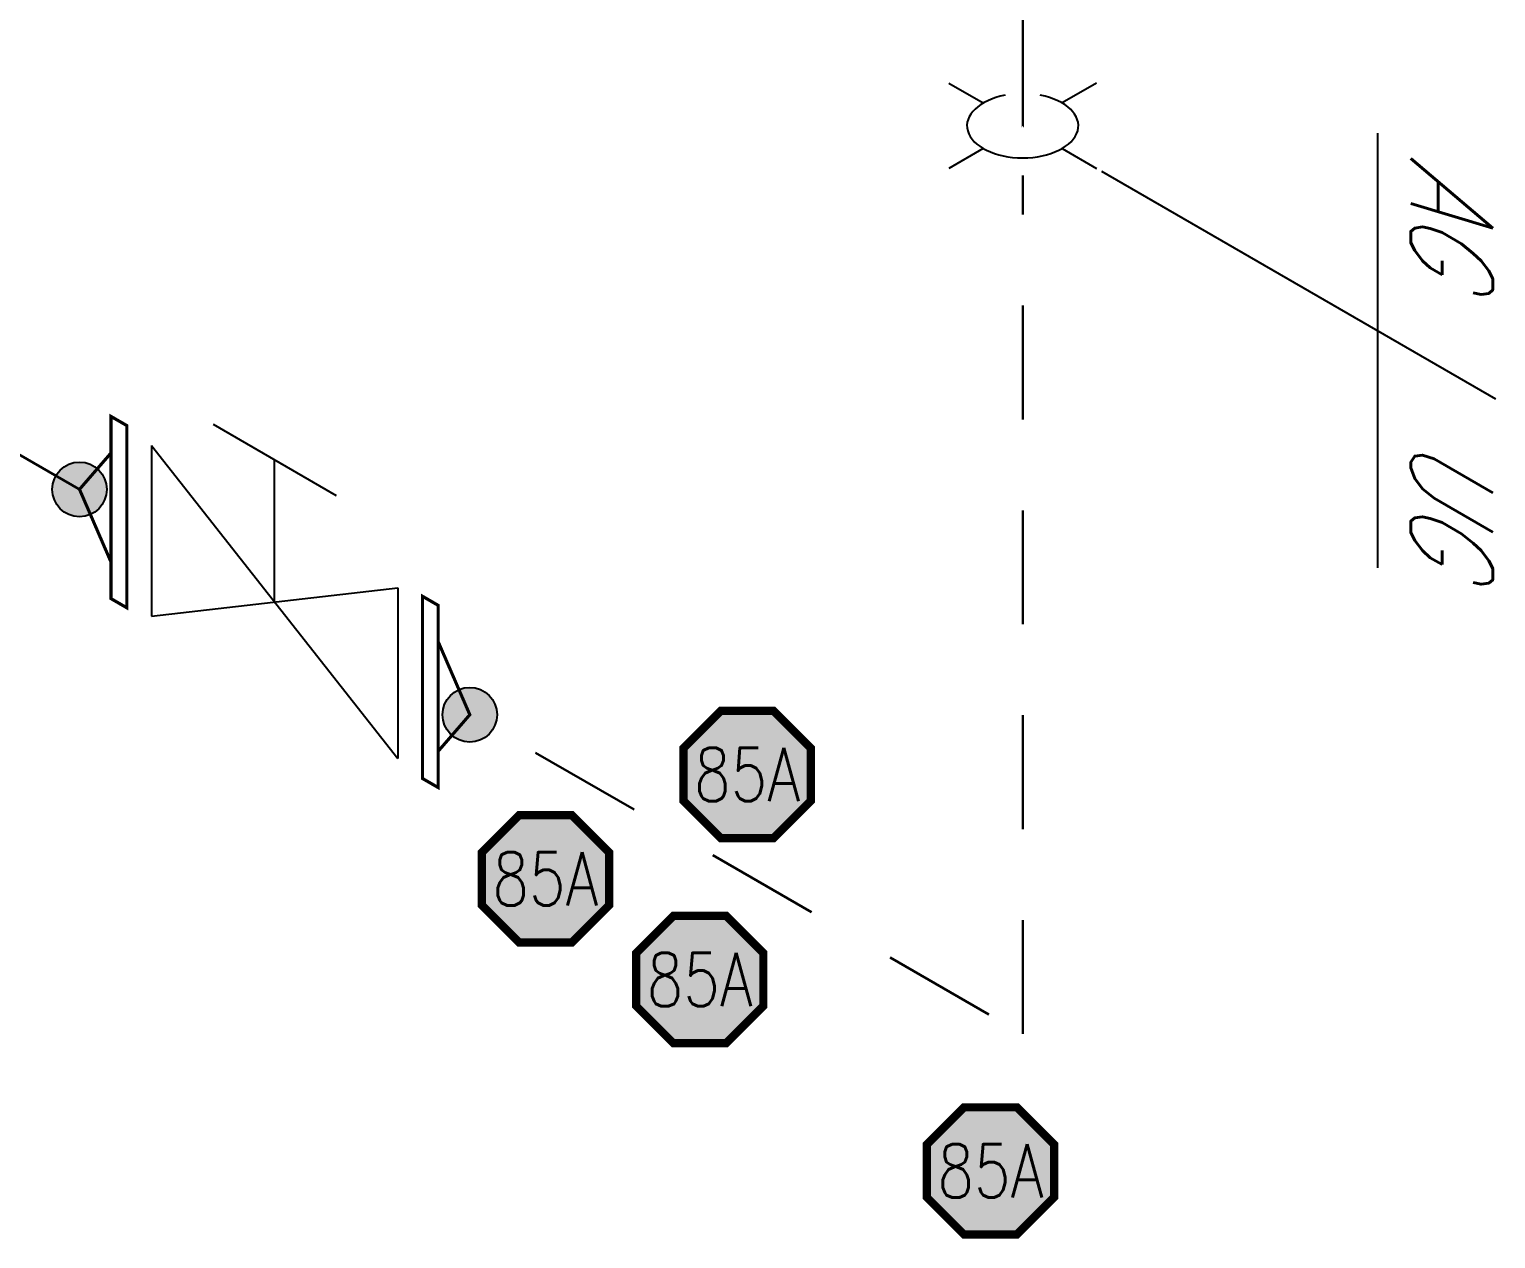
# Model space of a CAD drawing. Header units: inches. Extents: x 0.1 to 17.4, y 0.1 to 11.4.
# Drawn here: x 10.142 to 11.753, y 1.874 to 3.202 of the extents above; entities that cross this region are included whole.
import ezdxf
from ezdxf.enums import TextEntityAlignment as Align

# ---------------------------------------------------------------- set-up
doc = ezdxf.new("R2010")
doc.units = ezdxf.units.IN
doc.header["$MEASUREMENT"] = 0
doc.linetypes.add('HIDDEN2', pattern=[0.1875, 0.125, -0.0625])
for name, color, linetype in [('3', 1, 'Continuous'), ('COMP', 1, 'Continuous'), ('FITTINGS', 4, 'Continuous'), ('PART_PCML', 7, 'Continuous'), ('PIPE-ANNO', 150, 'HIDDEN2'), ('TEXT', 7, 'Continuous'), ('Welds', 7, 'Continuous')]:
    doc.layers.add(name, color=color, linetype=linetype)
doc.layers.add('PIPE', color=7, linetype='Continuous', lineweight=30)
doc.styles.add('PART_Standard', font='romans', dxfattribs={"width": 0.8, "height": 0.09})
doc.styles.add('SIMPLEX', font='ROMANS')

# ---------------------------------------------------------------- blocks, each defined once
blk = doc.blocks.new('3_VALVE_FLANGE_GATE_30')
at = {"color": 0, "linetype": 'ByBlock', "lineweight": -2}
blk.add_wipeout([(-0.1624, -0.1875), (-0.1353, -0.1719), (0, 0), (0.1353, -0.0156), (0.1624, 0), (0.1624, 0.1875), (0.1353, 0.1719), (0, 0), (-0.1353, 0.0156), (-0.1624, 0)], dxfattribs=at)
for p, q in [((0.0677, 0.1953), (-0.0677, 0.1172)), ((0.1624, 0.1875), (0.1624, 0)), ((0.1353, 0.1719), (-0.1353, -0.1719)), ((0.1353, 0.1719), (0.1353, -0.0156)), ((0, 0), (0, 0.1563)), ((-0.1624, 0), (-0.1624, -0.1875)), ((-0.1353, 0.0156), (-0.1353, -0.1719)), ((0.1353, -0.0156), (-0.1353, 0.0156))]:
    blk.add_line(p, q, dxfattribs=at)
blk = doc.blocks.new('AM9A04')
at = {"linetype": 'Continuous', "const_width": 0.01}
blk.add_lwpolyline([(0, -0.2887), (0, 0.2887), (-0.05, 0.3175), (-0.05, -0.2598)], close=True, dxfattribs=at)
at = {"const_width": 0.01}
blk.add_lwpolyline([(-0.05, -0.1443), (-0.15, 0.0866), (-0.05, 0.2021)], dxfattribs=at)
blk = doc.blocks.new('A09')
at = {"layer": 'Welds'}
h = blk.add_hatch(color=256, dxfattribs=at)
h.dxf.hatch_style = 1
h.paths.add_polyline_path([(-0.03, 0, 1), (0.03, 0, 1)])
blk.add_circle((0, 0), 0.03, dxfattribs=at)
blk = doc.blocks.new('*U16')
blk.add_wipeout([(0.052, -0.03), (0.0173, -0.07), (0.0173, -0.1101), (0, -0.1001), (0, 0.1001), (0.0173, 0.0901), (0.0173, 0.05)]).dxf.layer = 'COMP'
at = {"layer": '3', "zscale": 0.65}
blk.add_blockref('A09', (0.052, -0.03), dxfattribs=at)
at = {"layer": 'COMP', "xscale": 0.3466300616258731, "yscale": 0.3466300616258731, "zscale": 0.3466300616258731, "rotation": 180}
blk.add_blockref('AM9A04', (0, 0), dxfattribs=at)
blk = doc.blocks.new('AG UG SYMBOL')
at = {"layer": 'FITTINGS', "linetype": 'ByBlock', "lineweight": -2}
for p, q in [((-0.0812, 0.0469), (-0.0433, 0.025)), ((0.0812, 0.0469), (0.0433, 0.025)), ((-0.0433, -0.025), (-0.0812, -0.0469)), ((0.0433, -0.025), (0.0812, -0.0469))]:
    blk.add_line(p, q, dxfattribs=at)
blk.add_wipeout([(0, 0), (-0.0315, -0.0546), (0.0315, -0.0546)]).dxf.layer = 'FITTINGS'
at = {"layer": 'FITTINGS'}
blk.add_ellipse((0, 0), major_axis=(-0.0612, 0), ratio=0.57735, start_param=5.03414, end_param=10.673824, dxfattribs=at)
blk = doc.blocks.new('*U28')
at = {"layer": 'PIPE-ANNO', "linetype": 'Continuous'}
for p, q in [((0.3897, -0.0082), (0.3897, -0.4857)), ((0.0866, -0.05), (0.5196, -0.3))]:
    blk.add_line(p, q, dxfattribs=at)
at = {"layer": 'TEXT', "style": 'PART_Standard', "oblique": 30, "width": 0.8}
blk.add_attdef('SPEC_2_30/30', text='', height=0.09, rotation=270, dxfattribs=at).set_placement((0.4264, -0.4715), align=Align.RIGHT)
blk.add_attdef('SPEC_1_30/30', (0.4264, -0.0328), '', height=0.09, rotation=270, dxfattribs=at)
blk = doc.blocks.new('PART_PCML')
blk.add_hatch(color=0).paths.add_polyline_path([(-0.0699, -0.029), (-0.029, -0.0699), (0.029, -0.0699), (0.0699, -0.029), (0.0699, 0.029), (0.029, 0.0699), (-0.029, 0.0699), (-0.0699, 0.029)])
at = {"color": 7, "const_width": 0.009}
blk.add_lwpolyline([(-0.0699, 0.029), (-0.029, 0.0699), (0.029, 0.0699), (0.0699, 0.029), (0.0699, -0.029), (0.029, -0.0699), (-0.029, -0.0699), (-0.0699, -0.029), (-0.0699, 0.029), (-0.029, 0.0699)], dxfattribs=at)
at = {"color": 18, "true_color": 0x000000}
blk.add_lwpolyline([(-0.029, 0.0699), (-0.0699, 0.029), (-0.0699, -0.029), (-0.029, -0.0699), (0.029, -0.0699), (0.0699, -0.029), (0.0699, 0.029), (0.029, 0.0699)], close=True, dxfattribs=at)
at = {"color": 7, "true_color": 0xffffff, "style": 'SIMPLEX', "width": 0.8, "flags": 1}
for tag, p in [('CIRCUIT', (-0.0939, 0.0889)), ('DM', (-0.0527, -0.1332)), ('TYPE', (-0.0749, -0.2043))]:
    blk.add_attdef(tag, p, '', height=0.0586, dxfattribs=at)
at = {"color": 7, "true_color": 0xffffff, "style": 'SIMPLEX', "width": 0.8}
blk.add_attdef('DMDISP', text='', height=0.0586, dxfattribs=at).set_placement((0, 0), align=Align.MIDDLE_CENTER)

msp = doc.modelspace()

# ---------------------------------------------------------------- linework, layer by layer
at = {"layer": 'PIPE', "linetype": 'HIDDEN2'}
for p, q in [((8.1651, 3.87), (11.2334, 2.0986)), ((11.2334, 2.0986), (11.2334, 3.0962))]:
    msp.add_line(p, q, dxfattribs=at)
at = {"layer": 'PIPE'}
msp.add_line((11.2334, 3.0962), (11.2334, 3.7787), dxfattribs=at)

# ---------------------------------------------------------------- block references
at = {"layer": 'PART_PCML', "color": 13}
for p in [(10.9307, 2.3836), (10.7091, 2.269), (10.8786, 2.1584), (11.198, 1.9482)]:
    msp.add_blockref('PART_PCML', p, dxfattribs=at).add_auto_attribs({'DMDISP': '85A'})

# ---------------------------------------------------------------- next in the draw order: block references
at = {"layer": 'FITTINGS'}
msp.add_blockref('AG UG SYMBOL', (11.2334, 3.0962), dxfattribs=at)
at = {"layer": 'FITTINGS', "xscale": -1}
msp.add_blockref('3_VALVE_FLANGE_GATE_30', (10.4116, 2.573), dxfattribs=at)

# ---------------------------------------------------------------- next in the draw order: block references
at = {"layer": 'COMP', "ltscale": 0.65, "rotation": 180}
msp.add_blockref('*U16', (10.2492, 2.6668), dxfattribs=at)
at = {"layer": 'COMP', "ltscale": 0.65}
msp.add_blockref('*U16', (10.574, 2.4793), dxfattribs=at)
at = {"layer": 'PIPE-ANNO'}
msp.add_blockref('*U28', (11.2334, 3.0962), dxfattribs=at).add_auto_attribs({'SPEC_1_30/30': 'AG', 'SPEC_2_30/30': 'UG'})

doc.saveas('drawing.dxf')
